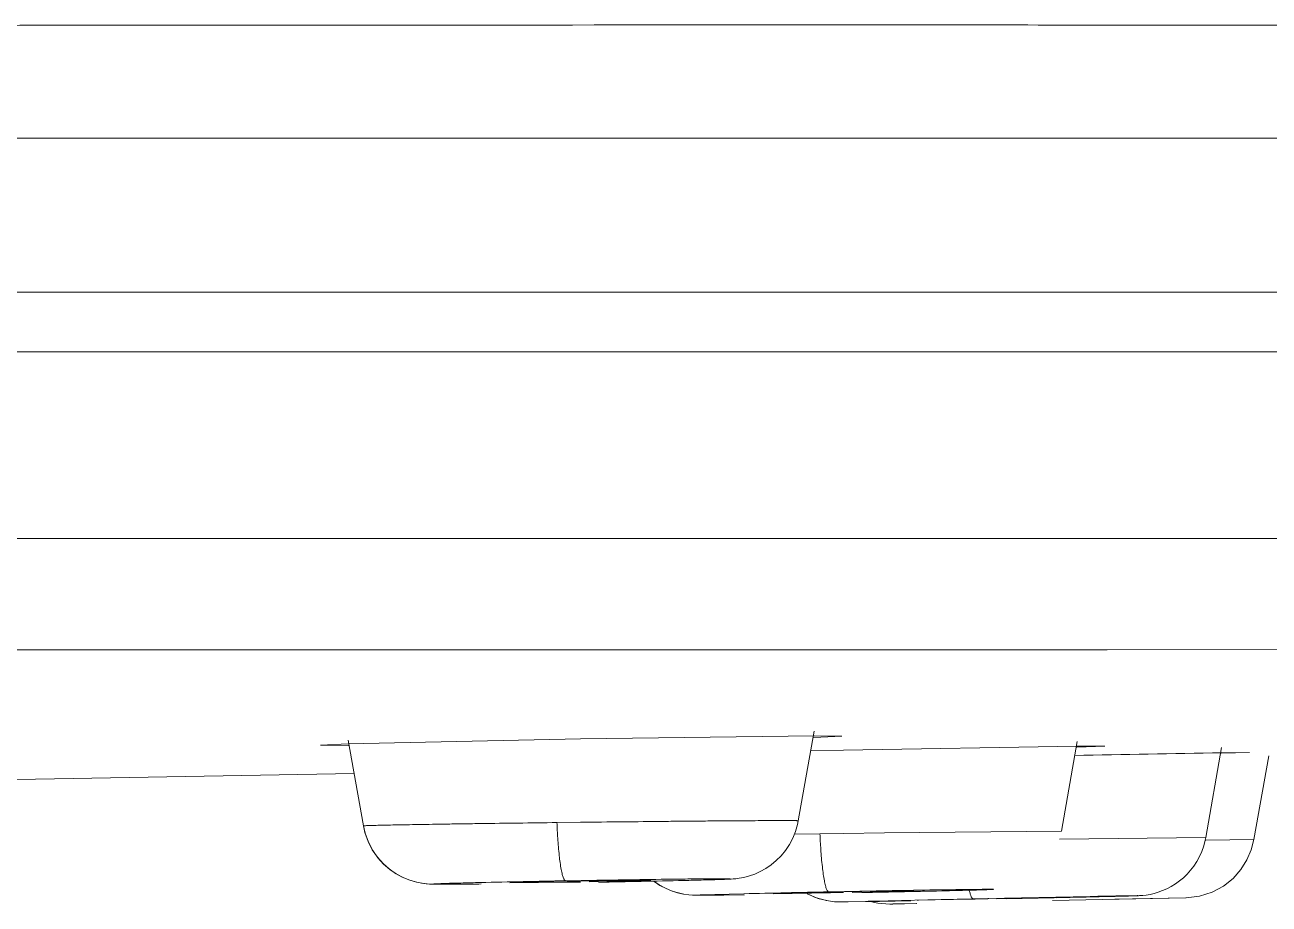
# Model space of a CAD drawing. Header units: millimetres. Extents: x 6110 to 6704, y -2661 to -1821.
# Drawn here: x 6509.643 to 6511.852, y -2151.171 to -2149.611 of the extents above; entities that cross this region are included whole.
import ezdxf

# ---------------------------------------------------------------- set-up
doc = ezdxf.new("R2010")
doc.units = ezdxf.units.MM
doc.header["$LTSCALE"] = 0.1
doc.layers.get('0').update_dxf_attribs({"lineweight": 15})

msp = doc.modelspace()

# ---------------------------------------------------------------- linework, layer by layer
for p, q in [((6495.0626, -2149.8122), (6512.7655, -2149.8122)), ((6512.6297, -2150.0855), (6497.8561, -2150.0855)), ((6470.9189, -2150.1913), (6519.206, -2150.1913)), ((6513.6742, -2150.522), (6507.0278, -2150.5231)), ((6509.4679, -2150.72), (6510.9001, -2150.7198)), ((6510.9001, -2150.7198), (6510.9274, -2150.7198)), ((6510.9274, -2150.7198), (6510.9788, -2150.7198)), ((6510.9788, -2150.7198), (6511.0972, -2150.7198)), ((6511.0972, -2150.7198), (6511.2221, -2150.7198)), ((6511.2221, -2150.7198), (6511.3131, -2150.7197)), ((6511.3131, -2150.7197), (6511.3555, -2150.7197)), ((6511.3555, -2150.7197), (6511.4385, -2150.7197)), ((6511.4385, -2150.7197), (6511.4783, -2150.7197)), ((6511.4783, -2150.7197), (6511.564, -2150.7197)), ((6511.564, -2150.7197), (6512.0479, -2150.7196)), ((6511.0441, -2150.8724), (6510.6292, -2150.8779)), ((6511.016, -2151.0233), (6511.044, -2150.8643)), ((6511.0433, -2150.8752), (6511.0933, -2150.873)), ((6511.0933, -2150.873), (6511.0441, -2150.8724)), ((6510.2171, -2150.8866), (6510.1679, -2150.8889)), ((6510.1679, -2150.8889), (6510.2174, -2150.8895)), ((6510.6292, -2150.8779), (6510.2171, -2150.8866)), ((6510.2439, -2151.0322), (6510.2171, -2150.8802)), ((6511.511, -2150.891), (6511.0961, -2150.898)), ((6511.483, -2151.0417), (6511.5111, -2150.8823)), ((6511.5106, -2150.8928), (6511.5604, -2150.8909)), ((6511.5604, -2150.8909), (6511.511, -2150.891)), ((6511.7393, -2151.0529), (6511.7675, -2150.8932)), ((6511.0961, -2150.898), (6511.0377, -2150.8991)), ((6511.767, -2150.9034), (6511.8167, -2150.9019)), ((6511.8167, -2150.9019), (6511.7673, -2150.9025)), ((6511.8248, -2151.0566), (6511.851, -2150.9079)), ((6509.379, -2150.9547), (6510.2275, -2150.9391)), ((6510.6292, -2151.0259), (6510.5876, -2151.0264)), ((6511.0544, -2151.0462), (6511.0088, -2151.0468)), ((6511.0961, -2151.0456), (6511.0544, -2151.0462)), ((6511.1688, -2151.0447), (6511.0961, -2151.0456)), ((6511.483, -2151.0417), (6511.1688, -2151.0447)), ((6511.7393, -2151.0529), (6511.4798, -2151.0561)), ((6511.8248, -2151.0566), (6511.7393, -2151.0579)), ((6511.8202, -2151.0745), (6511.8247, -2151.0566)), ((6510.3917, -2151.1359), (6510.4048, -2151.1358)), ((6510.4048, -2151.1358), (6510.4208, -2151.1357)), ((6510.5042, -2151.1332), (6510.6056, -2151.1323)), ((6510.5064, -2151.133), (6510.5042, -2151.1332)), ((6510.5822, -2151.1311), (6510.5064, -2151.133)), ((6510.6138, -2151.1305), (6510.5822, -2151.1311)), ((6510.603, -2151.1297), (6510.6584, -2151.1288)), ((6510.6056, -2151.1323), (6510.6292, -2151.1319)), ((6510.6292, -2151.1302), (6510.6138, -2151.1305)), ((6510.6614, -2151.1297), (6510.6292, -2151.1302)), ((6510.6445, -2151.1316), (6510.6762, -2151.131)), ((6510.7542, -2151.1289), (6510.6614, -2151.1297)), ((6510.6762, -2151.131), (6510.7424, -2151.1294)), ((6510.7424, -2151.1294), (6510.752, -2151.1291)), ((6510.752, -2151.1291), (6510.7542, -2151.1289)), ((6510.7874, -2151.1298), (6510.8111, -2151.1292)), ((6510.8111, -2151.1292), (6510.832, -2151.1287)), ((6510.832, -2151.1287), (6510.8499, -2151.1283)), ((6510.8499, -2151.1283), (6510.8647, -2151.1278)), ((6510.8647, -2151.1278), (6510.8768, -2151.1275)), ((6510.8768, -2151.1275), (6510.8863, -2151.1271)), ((6510.9207, -2151.1544), (6510.8375, -2151.1552)), ((6510.8416, -2151.1554), (6510.848, -2151.1553)), ((6510.8417, -2151.1548), (6510.9191, -2151.1527)), ((6510.848, -2151.1553), (6510.8607, -2151.1552)), ((6510.8607, -2151.1552), (6510.8839, -2151.155)), ((6510.9711, -2151.1526), (6511.0731, -2151.1511)), ((6510.9733, -2151.1524), (6510.9711, -2151.1526)), ((6511.0489, -2151.1505), (6510.9733, -2151.1524)), ((6511.0805, -2151.1499), (6511.0489, -2151.1505)), ((6511.0701, -2151.1494), (6511.1255, -2151.1483)), ((6511.0731, -2151.1511), (6511.0961, -2151.1507)), ((6511.0961, -2151.1495), (6511.0805, -2151.1499)), ((6511.1285, -2151.1489), (6511.0961, -2151.1495)), ((6511.1117, -2151.1504), (6511.1433, -2151.1497)), ((6511.2211, -2151.1477), (6511.1285, -2151.1489)), ((6511.1433, -2151.1497), (6511.2094, -2151.1481)), ((6511.2094, -2151.1481), (6511.2189, -2151.1478)), ((6511.2109, -2151.149), (6511.2362, -2151.1484)), ((6511.2189, -2151.1478), (6511.2211, -2151.1477)), ((6511.2362, -2151.1484), (6511.2803, -2151.1474)), ((6511.2698, -2151.1629), (6511.3265, -2151.1617)), ((6511.2803, -2151.1474), (6511.3073, -2151.1468)), ((6511.3366, -2151.1618), (6511.305, -2151.1624)), ((6511.3265, -2151.1617), (6511.3819, -2151.1605)), ((6511.3297, -2151.1625), (6511.3523, -2151.162)), ((6511.3523, -2151.1614), (6511.3366, -2151.1618)), ((6511.3847, -2151.1608), (6511.3523, -2151.1614)), ((6511.368, -2151.1617), (6511.3996, -2151.161)), ((6511.3819, -2151.1605), (6511.5343, -2151.1575)), ((6511.4773, -2151.1591), (6511.3847, -2151.1608)), ((6511.4656, -2151.1595), (6511.4751, -2151.1592)), ((6511.4673, -2151.1649), (6511.7042, -2151.1599)), ((6511.4735, -2151.1598), (6511.493, -2151.1593)), ((6511.4751, -2151.1592), (6511.4773, -2151.1591)), ((6511.493, -2151.1593), (6511.5435, -2151.1582)), ((6511.5435, -2151.1582), (6511.5904, -2151.157)), ((6511.7042, -2151.1599), (6511.5781, -2151.1625)), ((6511.5904, -2151.157), (6511.6107, -2151.1565)), ((6511.6107, -2151.1565), (6511.6168, -2151.1563)), ((6511.6168, -2151.1563), (6511.6198, -2151.1562)), ((6511.1772, -2151.1658), (6511.093, -2151.1671)), ((6511.0968, -2151.1672), (6511.1043, -2151.1671)), ((6511.1043, -2151.1671), (6511.1604, -2151.1662)), ((6511.1398, -2151.1658), (6511.1755, -2151.165)), ((6511.1437, -2151.1665), (6511.157, -2151.1697)), ((6511.157, -2151.1697), (6511.1784, -2151.1711)), ((6511.1604, -2151.1662), (6511.2159, -2151.1651)), ((6511.1755, -2151.165), (6511.2698, -2151.1629)), ((6511.184, -2151.1709), (6511.1786, -2151.1711)), ((6511.1786, -2151.1711), (6511.1837, -2151.171)), ((6511.1837, -2151.171), (6511.2253, -2151.1701)), ((6511.2267, -2151.17), (6511.184, -2151.1709)), ((6511.2273, -2151.1643), (6511.2916, -2151.1632)), ((6511.2295, -2151.1642), (6511.2273, -2151.1643)), ((6511.305, -2151.1624), (6511.2295, -2151.1642)), ((6511.2916, -2151.1632), (6511.3297, -2151.1625))]:
    msp.add_line(p, q)
for points in [[(6510.8863, -2151.1271), (6510.8901, -2151.1269), (6510.8936, -2151.1268), (6510.8968, -2151.1266), (6510.9003, -2151.1264), (6510.905, -2151.126), (6510.9111, -2151.1252), (6510.9196, -2151.1236), (6510.9292, -2151.1211), (6510.9388, -2151.1178), (6510.9485, -2151.1134), (6510.9583, -2151.108), (6510.9678, -2151.1016), (6510.9769, -2151.094), (6510.9855, -2151.0854), (6510.9933, -2151.0758), (6511.0003, -2151.0654), (6511.0062, -2151.0543), (6511.0109, -2151.0425), (6511.0146, -2151.0299), (6511.016, -2151.0232)], [(6510.244, -2151.0322), (6510.2467, -2151.0443), (6510.2524, -2151.0602)], [(6510.2441, -2151.0322), (6510.247, -2151.045), (6510.2528, -2151.0611), (6510.2605, -2151.0757), (6510.2697, -2151.0888), (6510.2798, -2151.1), (6510.2907, -2151.1095), (6510.3023, -2151.1174), (6510.3143, -2151.1238), (6510.3265, -2151.1288), (6510.338, -2151.1321), (6510.3485, -2151.1342), (6510.3571, -2151.1352), (6510.3624, -2151.1356), (6510.3663, -2151.1357)], [(6510.2524, -2151.0602), (6510.2598, -2151.0748), (6510.2688, -2151.0878), (6510.2788, -2151.099), (6510.2895, -2151.1085), (6510.3009, -2151.1166), (6510.3127, -2151.1231), (6510.3247, -2151.1282), (6510.3362, -2151.1317), (6510.3469, -2151.1339), (6510.3557, -2151.1351), (6510.3613, -2151.1355), (6510.3654, -2151.1357), (6510.3697, -2151.1358)], [(6511.6198, -2151.1562), (6511.6215, -2151.1561), (6511.624, -2151.156), (6511.6276, -2151.1557), (6511.6335, -2151.155), (6511.6404, -2151.1538), (6511.6475, -2151.1522), (6511.6549, -2151.15), (6511.6626, -2151.1472), (6511.6704, -2151.1438), (6511.6781, -2151.1398), (6511.6856, -2151.1351), (6511.6927, -2151.13), (6511.6996, -2151.1243), (6511.7061, -2151.118), (6511.7123, -2151.1111), (6511.718, -2151.1036), (6511.7233, -2151.0955), (6511.7281, -2151.0869), (6511.7322, -2151.0777), (6511.7356, -2151.0679), (6511.7383, -2151.0576), (6511.7393, -2151.0529)], [(6511.7043, -2151.1599), (6511.7281, -2151.1571), (6511.7506, -2151.1499), (6511.7706, -2151.1391), (6511.7877, -2151.1255), (6511.8017, -2151.1097), (6511.8125, -2151.0925), (6511.8202, -2151.0745)], [(6510.3697, -2151.1358), (6510.373, -2151.1358), (6510.3768, -2151.1359), (6510.3812, -2151.1359), (6510.3917, -2151.1359)], [(6510.7467, -2151.1306), (6510.7609, -2151.1303), (6510.7874, -2151.1298)], [(6510.7594, -2151.1304), (6510.7692, -2151.137), (6510.78, -2151.1429), (6510.7908, -2151.1475), (6510.8017, -2151.1509), (6510.8117, -2151.1532)], [(6510.7594, -2151.1304), (6510.76, -2151.1308), (6510.7705, -2151.1378), (6510.7813, -2151.1435), (6510.7922, -2151.148), (6510.8031, -2151.1513)], [(6510.8031, -2151.1513), (6510.8131, -2151.1535), (6510.8215, -2151.1546), (6510.8281, -2151.1551), (6510.8318, -2151.1553), (6510.8343, -2151.1553), (6510.8366, -2151.1554), (6510.8416, -2151.1554)], [(6511.0319, -2151.1526), (6511.0398, -2151.1564), (6511.0484, -2151.1599), (6511.057, -2151.1626), (6511.0655, -2151.1647), (6511.0733, -2151.166), (6511.0803, -2151.1668), (6511.0858, -2151.1671), (6511.0891, -2151.1672), (6511.0914, -2151.1672), (6511.0932, -2151.1672), (6511.0968, -2151.1672)], [(6511.0363, -2151.1548), (6511.0447, -2151.1585), (6511.0531, -2151.1615), (6511.0615, -2151.1638), (6511.0694, -2151.1654), (6511.0768, -2151.1664), (6511.0829, -2151.167), (6511.0841, -2151.167)]]:
    msp.add_lwpolyline(points)
for centre, radius, start, end in [((6513.3161, -2239.0399), 88.1511, 91.006707, 91.176042), ((6511.5996, -2150.989), 1.0127, 182.1172, 183.6923), ((6512.0608, -2151.0068), 1.0071, 182.2426, 183.8292), ((6511.0529, -2176.9896), 25.8638, 90.99678, 91.33158), ((6511.1931, -2183.5547), 32.4303, 90.6756, 90.94478), ((6510.2127, -2125.3411), 25.7951, 270.99636, 271.33302), ((6511.8253, -2189.5747), 38.4327, 91.12587, 91.35112), ((6512.0449, -2199.4252), 48.2857, 90.91013, 91.09098), ((6510.3758, -2112.8279), 38.3302, 271.12559, 271.35209), ((6509.7915, -2075.0298), 76.1485, 271.199268, 271.313268), ((6510.9051, -2128.2757), 22.8907, 271.23782, 271.40308)]:
    msp.add_arc(centre, radius, start, end)
for points, knots in [([(6495.0623, -2149.6134), (6495.988, -2149.613), (6497.8357, -2149.6127), (6500.5993, -2149.6135), (6503.3415, -2149.613), (6505.6063, -2149.6133), (6507.3927, -2149.613), (6508.7023, -2149.6125), (6509.9807, -2149.6116), (6511.0221, -2149.611), (6511.831, -2149.6115), (6512.5969, -2149.6124), (6513.5019, -2149.6139), (6514.5161, -2149.6137), (6515.1597, -2149.6132), (6515.4639, -2149.613)], [0, 0, 0, 0, 0.136111, 0.271708, 0.406381, 0.539336, 0.604747, 0.669067, 0.731911, 0.792739, 0.82219, 0.850865, 0.905361, 0.95527, 1, 1, 1, 1]), ([(6510.5876, -2151.0264), (6510.5645, -2151.0267), (6510.5197, -2151.0273), (6510.4646, -2151.028), (6510.4231, -2151.0286), (6510.3944, -2151.029), (6510.3676, -2151.0295), (6510.3431, -2151.0299), (6510.321, -2151.0302), (6510.3015, -2151.0306), (6510.2847, -2151.0309), (6510.2724, -2151.0312), (6510.2641, -2151.0314), (6510.259, -2151.0315), (6510.2546, -2151.0317), (6510.251, -2151.0318), (6510.2484, -2151.0319), (6510.2468, -2151.032), (6510.2459, -2151.032), (6510.2451, -2151.0321), (6510.2446, -2151.0321), (6510.2443, -2151.0322), (6510.2441, -2151.0322), (6510.2441, -2151.0322)], [0, 0, 0, 0, 0.201697, 0.391585, 0.480379, 0.564203, 0.642332, 0.714045, 0.778622, 0.835528, 0.884463, 0.925143, 0.942298, 0.957283, 0.970065, 0.980616, 0.98891, 0.992202, 0.99492, 0.99706, 0.998621, 0.999599, 1, 1, 1, 1]), ([(6511.016, -2151.0232), (6511.016, -2151.0232), (6511.0158, -2151.0232), (6511.0155, -2151.0231), (6511.0148, -2151.0231), (6511.014, -2151.0231), (6511.0129, -2151.023), (6511.0111, -2151.023), (6511.0081, -2151.0229), (6511.0039, -2151.0229), (6510.9989, -2151.0229), (6510.9929, -2151.0229), (6510.9861, -2151.0229), (6510.9783, -2151.0229), (6510.9664, -2151.0229), (6510.9495, -2151.023), (6510.9269, -2151.0231), (6510.9015, -2151.0233), (6510.8735, -2151.0235), (6510.8431, -2151.0237), (6510.8107, -2151.024), (6510.7642, -2151.0245), (6510.7035, -2151.0251), (6510.6542, -2151.0256), (6510.6292, -2151.0259)], [0, 0, 0, 0, 0.000355, 0.001304, 0.002856, 0.005011, 0.007767, 0.01112, 0.019603, 0.030433, 0.04358, 0.059018, 0.076717, 0.096649, 0.118775, 0.169337, 0.227836, 0.293706, 0.366365, 0.44512, 0.529216, 0.617895, 0.805607, 1, 1, 1, 1]), ([(6510.603, -2151.1297), (6510.6022, -2151.1297), (6510.6011, -2151.1286), (6510.6, -2151.1269), (6510.5985, -2151.1236), (6510.5968, -2151.1178), (6510.594, -2151.1046), (6510.5912, -2151.0831), (6510.5897, -2151.0645), (6510.589, -2151.0543)], [0, 0, 0, 0, 0.028979, 0.052157, 0.08255, 0.16716, 0.283726, 0.602654, 1, 1, 1, 1]), ([(6511.0701, -2151.1495), (6511.0694, -2151.1495), (6511.0682, -2151.1484), (6511.0671, -2151.1466), (6511.0656, -2151.1434), (6511.0639, -2151.1376), (6511.062, -2151.1288), (6511.0602, -2151.1176), (6511.0579, -2151.0991), (6511.0566, -2151.0843), (6511.0559, -2151.074)], [0, 0, 0, 0, 0.028878, 0.051943, 0.082222, 0.16665, 0.283129, 0.429518, 0.602246, 1, 1, 1, 1]), ([(6510.4532, -2151.1354), (6510.4414, -2151.1355), (6510.4248, -2151.1357), (6510.4042, -2151.1358), (6510.3922, -2151.1358), (6510.3837, -2151.1358), (6510.3782, -2151.1358), (6510.3751, -2151.1358), (6510.3727, -2151.1357), (6510.3708, -2151.1357), (6510.37, -2151.1356), (6510.369, -2151.1355), (6510.3699, -2151.1353), (6510.3707, -2151.1353), (6510.3724, -2151.1351), (6510.3747, -2151.135), (6510.3778, -2151.1349), (6510.3832, -2151.1347), (6510.3915, -2151.1344), (6510.4033, -2151.134), (6510.4237, -2151.1335), (6510.4402, -2151.1331), (6510.4519, -2151.1328)], [0, 0, 0, 0, 0.212351, 0.298866, 0.371123, 0.428387, 0.451167, 0.469924, 0.484578, 0.495116, 0.501546, 0.503904, 0.505802, 0.511752, 0.521797, 0.535938, 0.554159, 0.576389, 0.632538, 0.703711, 0.789234, 1, 1, 1, 1]), ([(6510.8108, -2151.1266), (6510.8226, -2151.1265), (6510.8392, -2151.1263), (6510.8599, -2151.1262), (6510.8719, -2151.1261), (6510.8804, -2151.1261), (6510.8859, -2151.1261), (6510.8891, -2151.1262), (6510.8915, -2151.1262), (6510.8932, -2151.1263), (6510.8941, -2151.1263), (6510.8946, -2151.1264), (6510.8948, -2151.1264), (6510.8951, -2151.1264), (6510.8949, -2151.1265), (6510.8947, -2151.1265), (6510.8943, -2151.1266), (6510.8934, -2151.1267), (6510.8919, -2151.1268), (6510.8896, -2151.1269), (6510.8866, -2151.1271), (6510.8813, -2151.1273), (6510.873, -2151.1276), (6510.8612, -2151.1279), (6510.8409, -2151.1285), (6510.8245, -2151.1289), (6510.8128, -2151.1292)], [0, 0, 0, 0, 0.212764, 0.299525, 0.372049, 0.429594, 0.452517, 0.471417, 0.486215, 0.496896, 0.500696, 0.50347, 0.505223, 0.505978, 0.506403, 0.507781, 0.510176, 0.513592, 0.523497, 0.537499, 0.555583, 0.577677, 0.633557, 0.704465, 0.789726, 1, 1, 1, 1]), ([(6511.2779, -2151.1457), (6511.2897, -2151.1455), (6511.3064, -2151.1453), (6511.3271, -2151.145), (6511.3391, -2151.1449), (6511.3487, -2151.1448), (6511.3551, -2151.1448), (6511.3587, -2151.1448), (6511.3607, -2151.1448), (6511.3615, -2151.1448), (6511.3625, -2151.1449), (6511.3617, -2151.1451), (6511.361, -2151.145), (6511.3592, -2151.1452), (6511.3557, -2151.1453), (6511.3496, -2151.1455), (6511.3404, -2151.1458), (6511.3286, -2151.1462), (6511.3083, -2151.1467), (6511.2919, -2151.1471), (6511.2802, -2151.1474)], [0, 0, 0, 0, 0.212979, 0.299853, 0.372492, 0.43015, 0.472084, 0.486935, 0.497667, 0.504285, 0.506805, 0.508466, 0.514207, 0.52405, 0.537995, 0.578066, 0.633848, 0.704668, 0.789851, 1, 1, 1, 1]), ([(6511.3265, -2151.1617), (6511.3259, -2151.1617), (6511.3249, -2151.161), (6511.3239, -2151.1596), (6511.3226, -2151.1572), (6511.3211, -2151.1529), (6511.3201, -2151.1491), (6511.3196, -2151.1468)], [0, 0, 0, 0, 0.110409, 0.193269, 0.299964, 0.593527, 1, 1, 1, 1]), ([(6511.5343, -2151.1575), (6511.5461, -2151.1573), (6511.5667, -2151.1569), (6511.5909, -2151.1565), (6511.6049, -2151.1563), (6511.6125, -2151.1562), (6511.6156, -2151.1561), (6511.6195, -2151.1561), (6511.6161, -2151.1563), (6511.6131, -2151.1564), (6511.6059, -2151.1566), (6511.5923, -2151.157), (6511.5686, -2151.1576), (6511.5484, -2151.158), (6511.5367, -2151.1583)], [0, 0, 0, 0, 0.213101, 0.372742, 0.430466, 0.472464, 0.498107, 0.507281, 0.514575, 0.538293, 0.5783, 0.634025, 0.789928, 1, 1, 1, 1])]:
    msp.add_open_spline(points, degree=3, knots=knots)

doc.saveas('drawing.dxf')
